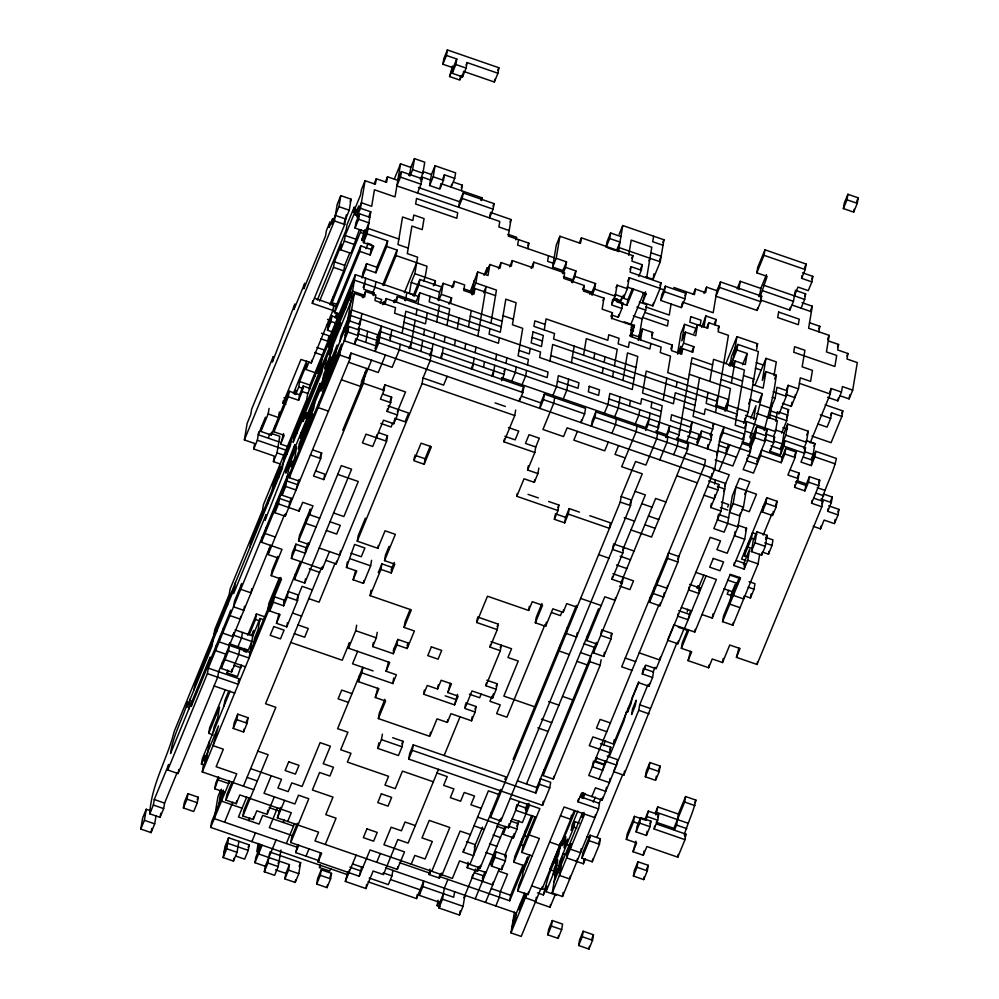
<?xml version="1.0" encoding="UTF-8"?>
<svg xmlns="http://www.w3.org/2000/svg" width="999" height="999" viewBox="0 0 999 999"><rect width="100%" height="100%" fill="white"/><g stroke="black" fill="none" stroke-linecap="round" stroke-linejoin="round"><path stroke-width="1.5" d="M156.081 815.596L154.695 823.863L151.099 832.617L140.797 829.058L142.645 818.044L146.241 809.277L150.662 810.801M140.797 829.058L144.405 820.304L146.241 809.277M176.935 773.051L164.585 803.096L163.661 808.603L160.052 817.357L149.763 813.798C151.311 784.452 167.258 759.228 174.226 731.43L282.292 468.631L284.141 457.604L352.585 291.159L362.874 294.73L362.412 297.477M149.763 813.798L153.359 805.044L154.283 799.537L168.694 764.497L167.77 770.004L178.072 773.563L217.695 677.197L218.619 671.69L270.592 545.292M151.099 832.617L151.786 828.483M160.052 817.357L160.752 813.223M188.549 709.665L190.397 698.651M178.072 773.563L178.759 769.43M192.158 700.911L191.234 706.418L230.856 610.064L229.932 615.571L240.222 619.13L240.684 616.371M193.993 689.884L194.917 684.377L234.54 588.011M280.756 464.16L273.414 461.625L274.325 456.118L253.746 448.988L254.67 443.481L244.368 439.922L247.14 423.389L250.737 414.635L251.661 409.115L273.276 356.556L272.352 362.075L294.892 303.996L293.968 309.515L304.77 283.229L303.858 288.736L325.462 236.176L326.386 230.669L329.995 221.915L329.071 227.422L332.667 218.656L331.743 224.176L338.948 206.656L340.796 195.629L351.086 199.188L349.25 210.215L344.106 222.727M183.404 807.954L184.328 802.434L187.937 793.681L198.227 797.239L197.303 802.746L193.706 811.513L183.404 807.954L187.013 799.188L187.937 793.681M167.77 770.004L207.392 673.638L208.316 668.131L287.575 475.412M209.241 662.624L210.165 657.105L170.542 753.471C172.977 735.339 182.567 719.255 187.712 701.897L186.788 707.404L212.013 646.091L212.937 640.571M213.848 635.064L214.773 629.557L229.183 594.517L230.107 589.01L262.525 510.164L263.449 504.657L306.681 399.538L307.605 394.018L354.433 280.145L416.183 301.498L419.792 292.744L502.135 321.216M216.533 631.818L217.457 626.311M216.446 645.104L215.522 650.611L225.824 654.17L224.9 659.677L245.479 666.795M220.055 636.338L219.131 641.857L250.012 652.534L280.881 577.447M223.651 627.584L222.727 633.091L233.017 636.65L233.716 632.517M227.335 605.531L228.259 600.024M204.358 765.159L201.423 764.148L202.347 758.641L230.132 691.058M253.746 448.988L257.342 440.234L258.729 431.968M253.721 789.722L202.26 771.915L203.184 766.408L206.781 757.654L209.553 741.121M213.124 734.864L208.716 733.341L209.628 727.834L225.075 690.297M235.464 582.504L233.629 593.531L266.046 514.685L265.122 520.204L294.855 444.605L293.943 450.124M239.71 648.975L238.786 654.482L231.593 672.002L221.291 668.443L222.215 662.936M289.248 391.233L288.336 396.74L298.626 400.299L299.55 394.792L289.248 391.233L271.241 435.04L260.951 431.468L261.875 425.961M213.149 732.354L214.073 726.847L217.67 718.081L219.518 707.067L208.716 733.341M221.291 668.443L228.496 650.923L229.882 642.657M260.951 431.468L268.157 413.948L269.081 408.441M241.508 665.034L237.437 676.548L227.148 672.989L227.61 670.229M249.875 547.464L250.799 541.957L290.422 445.591L291.346 440.084M268.556 438.286L269.255 434.153M223.951 706.081L224.875 700.561L228.484 691.808M231.593 672.002L232.043 669.243M271.241 435.04L271.703 432.28M244.518 606.243L243.831 610.377L233.541 606.818L234.453 601.298L241.658 583.778L240.747 589.298L251.036 592.857L251.723 588.723M287.962 446.64L280.619 444.105L284.216 435.339L273.926 431.78L274.85 426.273M225.1 792.344L214.797 788.785L215.722 783.278L218.294 777.022M242.482 632.442L241.558 637.949L237.962 646.703M279.37 412L278.446 417.52L268.157 413.948M347.44 874.674L210.689 827.384L211.613 821.877L223.963 791.845M214.797 788.785L218.868 777.272M285.914 404.258L282.967 403.246L283.429 400.487M202.26 771.915L281.506 579.195L271.216 575.636L282.018 549.363L261.426 542.245L262.35 536.738M267.882 503.671L268.806 498.151M208.316 668.131L239.198 678.808L238.274 684.315L207.392 673.638M243.806 651.261L244.268 648.501M273.414 461.625L277.01 452.859L279.782 436.326L270.954 433.279M218.818 804.357L221.353 789.198M265.959 527.971L265.035 533.478L275.324 537.037M272.415 489.398L273.339 483.891L280.544 466.371L278.696 477.385M280.619 444.105L283.591 433.591M233.242 728.433L234.166 722.926L237.762 714.16L248.052 717.719L247.14 723.226L243.531 731.992L233.242 728.433L236.838 719.667L237.762 714.16M249.363 634.477L255.544 619.467L256.468 613.948L265.284 617.007M287.687 821.478L291.296 812.711L239.822 794.917L236.226 803.683L225.936 800.124L226.848 794.605L232.005 782.092M229.158 780.831L228.696 783.591L218.406 780.032M400.274 344.293L399.35 349.8L392.145 367.32L350.974 353.084L350.05 358.591L285.214 516.271L274.925 512.712L276.76 501.698M278.421 558.116L268.119 554.557L269.043 549.05M253.609 643.768L254.533 638.261L258.129 629.495L259.977 618.481L264.385 620.004M295.342 394.405L296.029 390.272L294.493 394.018M274.925 512.712L278.521 503.958L279.445 498.439L289.735 501.998L288.811 507.517M286.825 454.358L287.737 448.851M282.967 403.246L300.986 359.44L311.276 362.999L332.892 310.439L312.3 303.321L312.762 300.562M295.629 394.53L298.713 387.025L299.638 381.506L306.843 363.986L305.919 369.505L316.208 373.064M292.42 498.751L282.118 495.192L283.042 489.685M243.531 731.992L243.993 729.233M238.886 841.308L237.038 852.334L233.441 861.101L223.152 857.542L224.987 846.515L228.596 837.749L249.176 844.879L248.252 850.386L244.655 859.14L235.826 856.093M282.118 495.192L285.726 486.438L288.486 469.905L292.095 461.138L291.171 466.658L294.78 457.892L296.616 446.865L285.814 473.151L286.738 467.644L337.163 345.005L335.327 356.019L320.916 391.059L321.84 385.552M271.216 575.636L272.14 570.129L277.797 556.368M298.626 400.299L302.222 391.546L303.147 386.039L310.502 388.574M223.152 857.542L226.748 848.775L228.596 837.749M299.625 481.231L289.323 477.672L290.247 472.165M296.703 433.591L297.627 428.072M268.019 608.728L268.943 603.221L279.233 578.196M236.226 803.683L236.688 800.923M244.368 439.922L334.428 220.929L337.2 204.395L340.796 195.629M285.214 516.271L285.677 513.523M283.666 605.794L284.59 600.274L274.3 596.715L273.376 602.235L283.666 605.794L287.275 597.027L288.199 591.52L298.489 595.079L297.565 600.586L286.763 626.873L276.473 623.314L280.07 614.547L269.78 610.988L270.704 605.481M311.276 362.999L311.738 360.252M301.149 432.604L300.224 438.111L350.649 315.472L690.334 432.929L686.725 441.695M303.908 416.071L302.984 421.578L306.593 412.812L305.669 418.331L320.08 383.291L319.156 388.798M309.24 389.198L309.927 385.065L315.072 372.552M301.973 440.372L303.821 429.345M278.821 582.454L279.52 578.321M233.441 861.101L233.903 858.341M304.658 437.125L305.582 431.618M306.506 426.098L307.43 420.591M314.797 376.498L315.721 370.991L355.344 274.638L417.107 295.991M299.001 479.483L296.016 489.997L285.726 486.438M319.593 301.111L333.491 267.32L334.415 261.813L341.621 244.293L340.696 249.8L350.986 253.359L359.116 230.332M274.313 796.84L267.108 814.36L256.805 810.801L253.209 819.555L242.919 815.996L243.843 810.489L248.988 797.976M318.406 367.744L317.482 373.251L321.091 364.498L322.003 358.978M276.473 623.314L278.933 614.048M311.863 419.605L312.787 414.086L298.376 449.138L299.3 443.618L313.711 408.579L314.635 403.072M312.3 303.321L344.717 224.488L346.341 214.835M331.855 331.743L327.447 330.219L328.359 324.712L331.968 315.959L337.849 317.982M336.463 304.195L332.055 302.672L332.979 297.153M323.876 352.784L324.338 350.025L316.983 347.49M322.839 366.758L321.915 372.265L293.107 442.345L294.031 436.838L340.859 322.952L339.935 328.471M278.521 503.958L299.113 511.076L299.563 508.316M340.696 249.8L344.293 241.034L345.217 235.527L356.019 209.253L355.107 214.76L358.042 215.772M329.47 551.585L322.265 569.105L291.383 558.429L292.307 552.922L295.916 544.155L306.206 547.714L305.282 553.234L294.992 549.675L295.916 544.155M327.447 330.219L331.044 321.466L331.968 315.959M332.892 310.439L333.816 304.932L314.697 298.326M319.068 402.085L318.144 407.592L328.434 411.151M322.752 380.045L323.676 374.525L330.881 357.005L329.033 368.032M326.448 357.992L324.6 369.018L331.805 351.498L332.729 345.991M329.208 341.458L328.284 346.978L349.9 294.418M339.061 314.223L334.653 312.699L335.564 307.192L360.789 245.879L371.079 249.438L370.154 254.945L359.865 251.386L360.789 245.879M322.665 393.319L323.589 387.812L341.608 344.006L339.76 355.032L289.323 477.672M324.513 382.305L325.437 376.785M330.045 349.238L329.121 354.745L354.345 293.431L364.635 296.99L365.559 291.471L375.849 295.03L374.925 300.549L395.517 307.667L394.593 313.174L425.474 323.851L427.31 312.837M330.969 343.718L331.893 338.211M308.891 544.467L298.589 540.909L299.513 535.402L310.327 509.115L309.403 514.635L319.692 518.194M329.882 304.67L343.781 270.879L344.705 265.372L349.85 252.859M253.209 819.555L253.671 816.807M327.197 379.046L328.122 373.539M334.578 334.965L335.489 329.458M336.413 323.938L337.337 318.431M294.48 579.507L341.308 465.634L351.598 469.193L304.77 583.066L294.48 579.507L295.404 574M286.763 626.873L287.45 622.739M330.794 370.292L332.642 359.265M338.174 326.198L340.022 315.185M370.154 254.945L373.763 246.179L363.461 242.62L365.309 231.606L355.02 228.047L355.944 222.527L359.54 213.774L369.83 217.332M306.718 517.882L305.794 523.389L316.096 526.948M355.02 228.047L358.616 219.28L359.54 213.774M355.107 214.76L358.703 205.994L356.855 217.02L360.464 208.267L365.072 180.707L375.362 184.266L376.286 178.759L386.588 182.317L387.5 176.798L397.802 180.357L401.398 171.603L421.99 178.721L421.066 184.228L417.457 192.994M339.847 341.745L340.771 336.238L351.573 309.965L547.14 377.585L548.064 372.078L403.958 322.24M345.379 308.679L346.303 303.172M365.284 372.215L363.436 383.229L323.813 479.595L313.511 476.036L320.716 458.516L321.641 452.997L312.824 449.95M280.981 850.037L278.209 866.57L274.613 875.336L264.323 871.777L265.247 866.258L254.945 862.699L255.869 857.192L261.014 844.679M258.179 843.418L256.793 851.685L259.877 844.167M343.444 332.992L344.368 327.485M348.976 299.925L350.824 288.898M332.055 302.672L361.326 229.832M259.478 848.438L258.554 853.945L289.435 864.622L288.511 870.129L284.902 878.895L295.204 882.454L298.801 873.688L300.649 862.674L269.767 851.997M355.344 274.638L344.28 340.759L714.834 468.906L677.784 559.003M364.647 241.383L361.7 240.359L364.685 229.845M304.77 583.066L305.469 578.933M267.332 812.974L267.794 810.226M261.426 542.245L347.889 332.005L348.813 326.486L359.103 330.057L358.179 335.564L354.583 344.318L355.269 340.184M346.129 329.745L349.725 320.979L354.345 293.431M323.813 479.595L324.737 474.075L315.909 471.029M363.461 242.62L367.07 233.866L370.754 211.825L360.464 208.267M362.262 276.598L362.949 272.465L366.558 263.699L376.848 267.257L375.924 272.777L365.634 269.218L366.558 263.699M365.646 278.197L363.798 289.211L374.088 292.769L373.626 295.529M264.323 871.777L267.919 863.011L269.53 853.371M415.322 825.586L405.032 822.027L401.423 830.793L391.133 827.234L383.928 844.754L404.52 851.872L397.315 869.392L314.972 840.908L318.569 832.155L277.397 817.919L280.382 807.404M357.967 329.545L360.027 324.538L361.863 313.524M322.265 569.105L322.727 566.358M365.796 342.37L367.632 331.343M375.936 281.755L375.012 287.262L372.44 293.519M375.924 272.777L386.725 246.491L387.649 240.984L367.07 233.866M409.478 175.662L410.851 167.395L400.562 163.836L395.03 196.89L374.45 189.773L371.678 206.306L361.388 202.747L357.779 211.513M509.178 230.532L498.888 226.973L499.812 221.466L396.878 185.876L400.474 177.11L401.398 171.603M325.874 560.352L336.163 563.911L336.626 561.151M500.237 819.217L480.169 868.019L459.59 860.901L452.385 878.421L370.042 849.949L359.228 876.235L318.057 861.987L321.653 853.233L290.784 842.557L291.696 837.05L297.365 823.276M284.902 878.895L285.826 873.376L289.435 864.622M340.459 551.011L339.772 555.144L319.18 548.026M383.004 304.595L383.466 301.848L382.43 304.345M358.816 328.296L377.934 334.902L375.162 351.436L378.771 342.682L381.531 326.149L376.898 337.412M385.214 304.108L386.138 298.589L478.783 330.632M319.243 860.751L295.716 852.609L297.665 844.605M383.753 285.602L396.103 255.569L397.028 250.05L386.725 246.491M410.04 175.911L412.612 169.655L414.46 158.629L424.75 162.188L422.914 173.214L420.329 179.47M371.566 560.314L370.641 565.834L363.436 583.354L353.147 579.782L356.755 571.028L346.453 567.469L347.377 561.962M295.204 882.454L295.654 879.694M346.453 567.469L354.583 544.443L364.872 548.001L361.276 556.755L350.986 553.196M394.218 302.647L394.68 299.887L393.643 302.397M389.985 340.734L391.82 329.707M396.441 302.148L397.352 296.641L500.287 332.242L505.819 299.176L516.121 302.734L512.425 324.775L522.727 328.334L518.106 355.894L528.409 359.453L527.484 364.96M391.233 572.951L392.157 567.432L381.868 563.873L380.944 569.393L391.233 572.951L394.83 564.185L384.54 560.626L395.354 534.353L385.052 530.794L377.847 548.314L357.267 541.183L358.191 535.676L365.397 518.156M336.163 563.911L386.601 441.271L366.009 434.153L362.412 442.907L372.702 446.466L383.504 420.192L393.806 423.751L397.402 414.985L387.113 411.426L390.709 402.672L380.419 399.113L384.016 390.347L384.94 384.84L405.532 391.958L397.29 411.975M376.298 437.712L376.76 434.952M353.147 579.782L355.619 570.529M497.939 73.252L467.057 62.575L466.133 68.094L462.537 76.848L452.235 73.289L453.159 67.782L442.869 64.223L443.793 58.716L447.39 49.95L498.863 67.745L497.939 73.252L494.33 82.018L463.461 71.341M405.432 300.699L406.818 292.432M442.869 64.223L446.466 55.457L447.39 49.95M387.113 411.426L387.575 408.678M433.341 781.792L402.46 771.116L395.254 788.636L384.965 785.077L388.561 776.31L347.39 762.075L350.986 753.308L340.696 749.75L347.902 732.23L337.612 728.671L362.824 667.357L361.9 672.864L392.782 683.541L396.378 674.787L386.089 671.228L389.697 662.462L348.514 648.226L349.438 642.719L342.232 660.239L290.771 642.444M402.122 333.266L405.806 311.226L498.451 343.256L499.363 337.749M390.709 402.672L391.633 397.165L382.817 394.106M408.241 248.102L397.952 244.543L402.56 216.983L412.849 220.542L413.773 215.035L424.063 218.594L422.227 229.62L411.925 226.061L407.317 253.609L417.607 257.168L414.847 273.701L411.238 282.467L409.403 293.481L413.811 295.017M386.601 441.271L387.512 435.764L378.696 432.704M454.707 178.384L444.418 174.813L443.494 180.332L439.897 189.086L429.595 185.527L431.443 174.513L435.052 165.747L455.631 172.864L454.707 178.384L451.111 187.138L451.573 184.378M363.436 583.354L363.898 580.594M348.514 648.226L355.719 630.706L356.643 625.199M318.057 861.987L320.517 852.734M461.913 75.1L459.852 80.095L449.562 76.536L452.535 66.021M429.595 185.527L433.204 176.773L435.052 165.747M316.708 884.065L317.632 878.546L321.228 869.792L331.531 873.351L330.607 878.858L326.998 887.624L316.708 884.065L320.304 875.299L321.228 869.792M330.794 868.581L329.77 871.091L319.48 867.532L319.93 864.772M393.806 423.751L394.493 419.617M414.323 296.228L418.956 284.965L419.88 279.458L440.459 286.576M452.235 73.289L455.844 64.535L456.768 59.016L446.466 55.457M397.402 414.985L398.326 409.478M410.564 347.852L415.172 320.292M416.096 314.785L417.02 309.278M417.944 303.758L419.792 292.744M377.847 548.314L378.309 545.554M407.192 648.501L408.116 642.994L397.814 639.435L396.903 644.942L407.192 648.501L414.398 630.981L404.096 627.422L411.301 609.902L370.13 595.666L371.054 590.159M440.122 187.712L440.584 184.952M465.759 702.946L476.048 706.505L475.124 712.025L471.528 720.779L450.936 713.661L447.34 722.414L437.038 718.855L429.832 736.375L378.371 718.581L385.577 701.061L375.287 697.502L378.883 688.748L358.304 681.63L359.215 676.111M460.089 78.721L460.539 75.961M326.998 887.624L327.46 884.864M462.537 76.848L463.224 72.715M384.54 560.626L385.464 555.119L389.061 546.353M420.866 351.411L422.702 340.384M423.626 334.877L424.55 329.358M430.082 296.303L429.158 301.81L449.75 308.928L446.978 325.462M396.903 644.942L393.294 653.708L372.714 646.59L373.401 642.457M434.74 284.952L435.427 280.819L414.847 273.701M372.714 646.59L376.311 637.824L377.235 632.317M357.267 541.183L422.102 383.504L423.027 377.997L430.232 360.477L433.004 343.943M438.161 300.349L439.535 292.083L443.144 283.329L453.434 286.888L454.358 281.368L464.647 284.927L463.723 290.447L474.026 294.006L474.95 288.499L495.529 295.617M433.916 338.436L434.84 332.929M436.688 321.903L439.448 305.369M438.723 300.599L441.296 294.343L443.144 283.329M414.098 459.328L414.56 456.58M375.287 697.502L377.747 688.236M438.486 769.28L408.116 843.106L397.827 839.547L383.416 874.587L373.127 871.028L365.921 888.548L345.329 881.43L347.802 872.164M463.161 192.957L459.552 201.723L458.628 207.23L462.237 198.464L463.161 192.957L494.043 203.634L493.119 209.153L489.51 217.907L490.209 213.774M461.401 190.697L462.325 185.19L453.496 182.13M348.938 872.676L349.4 869.917M386.089 671.228L388.561 661.962M378.371 718.581L379.295 713.074L384.952 699.312M441.446 358.529L443.294 347.502M444.218 341.995L445.129 336.488M450.674 303.421L451.585 297.902L441.296 294.343M424.163 464.273L431.368 446.753L421.079 443.181L413.873 460.701L424.163 464.273L425.087 458.753L430.232 446.241M393.294 653.708L394.218 648.189M392.682 737.712L402.972 741.27L402.048 746.777L398.451 755.544L377.859 748.426L378.783 742.906M377.859 748.426L381.456 739.66L382.38 734.153M359.228 876.235L361.7 866.97M392.782 683.541L393.706 678.034M494.33 82.018L494.792 79.258M404.096 627.422L405.02 621.915L410.164 609.402M454.508 345.554L455.432 340.047M457.267 329.021L459.115 317.994M365.921 888.548L366.608 884.415M481.53 200.574L481.993 197.814L440.809 183.579M470.042 292.232L477.709 271.965L487.999 275.524L489.847 264.498L500.137 268.057L501.061 262.55L511.363 266.109L512.275 260.589L532.867 267.72L533.791 262.2L564.672 272.877L563.748 278.396L584.328 285.514L583.404 291.021L603.995 298.139L602.147 309.166L612.449 312.724L611.525 318.231L632.105 325.349L630.269 336.376L661.138 347.053L660.227 352.56L670.516 356.119L667.744 372.652L688.336 379.77M471.803 294.493L474.113 280.719M464.797 349.113L465.721 343.606M468.494 327.073L471.253 310.539M463.436 288.686L472.265 291.745L475.861 282.979L477.709 271.965M472.327 369.205L474.175 358.179M475.087 352.672L476.011 347.165M477.859 336.139L486.163 286.538L483.591 292.794M413.261 744.829L412.337 750.336L535.864 793.056L539.46 784.29L540.384 778.783L550.674 782.342L549.75 787.849L542.544 805.369L408.741 759.103L409.665 753.596L413.261 744.829L505.906 776.86L504.87 779.37M369.23 878.034L388.349 884.652L391.958 875.886L392.882 870.379M450.312 683.316L447.852 692.582L458.141 696.141L454.545 704.894L423.663 694.218L424.35 690.084M397.315 869.392L397.777 866.633M483.541 367.257L484.465 361.738M489.997 328.671L489.073 334.19L540.546 351.985L539.622 357.492L632.255 389.535L637.787 356.468L627.497 352.909L622.889 380.457M490.921 323.164L496.453 290.097L475.861 282.979M490.434 212.4L511.026 219.518L508.254 236.051L528.846 243.169L527.922 248.676M423.663 694.218L427.26 685.464L437.562 689.023L438.249 684.889M430.07 735.002L430.532 732.242M492.907 376.323L494.755 365.297M495.679 359.79L496.603 354.283M518.543 239.61L517.632 245.117L554.383 257.829M501.56 380.631L504.133 374.375L505.044 368.856L504.02 371.366M505.969 363.349L506.893 357.842M368.032 881.792L416.546 898.576L417.245 894.442M447.34 722.414L447.802 719.667M464.922 895.291L463.086 906.318L459.478 915.072L438.898 907.954L439.822 902.447L419.23 895.329L420.154 889.809L390.746 879.644M419.23 895.329L422.839 886.563L423.751 881.056L416.546 898.576M454.545 704.894L457.517 694.38M441.471 873.114L439.41 878.121L429.12 874.562L430.032 869.043M516.271 366.908L515.347 372.415L511.738 381.181M579.482 512.15L569.193 508.591L568.269 514.098L564.672 522.864L554.37 519.305L557.979 510.539L516.808 496.303L524.013 478.783L534.303 482.342L537.899 473.576L527.609 470.017L534.815 452.497L503.933 441.82L504.395 439.073M475.124 712.025L464.835 708.466L472.04 690.946L492.619 698.064L496.228 689.298L485.939 685.739L500.337 650.699L490.047 647.14L497.252 629.62L476.673 622.502L477.36 618.369M465.059 707.08L465.522 704.332M503.933 441.82L514.747 415.547L515.671 410.027M439.41 878.121L439.872 875.361M519.73 398.514L519.268 401.273L522.864 392.507L523.788 387L379.682 337.175L375.062 348.439M526.56 370.467L525.636 375.974L522.04 384.74M530.244 348.426L529.32 353.933L519.03 350.374M440.084 906.705L437.137 905.693L438.062 900.186M548.501 255.794L547.589 261.313L553.471 263.336M471.528 720.779L472.215 716.645M438.898 907.954L442.495 899.2L444.343 888.173L447.939 879.407M562.449 273.376L562.912 270.617L552.622 267.058L556.306 245.017L559.902 236.251L580.494 243.369L581.418 237.862L632.879 255.657L631.955 261.176L642.257 264.735L641.333 270.242L638.761 276.498M490.047 647.14L490.509 644.38M544.23 329.945L546.078 318.918L607.829 340.272L608.753 334.765L619.043 338.324L618.131 343.831L628.421 347.39L629.345 341.883L649.924 349.001L650.849 343.494M552.622 267.058L556.218 258.304L559.902 236.251M516.808 496.303L517.27 493.543M485.939 685.739L486.401 682.979M497.252 629.62L498.176 624.113L477.584 616.995M454.632 891.732L453.708 897.239L422.839 886.563M466.508 841.633L475.324 844.679L473.476 855.706L463.186 852.147L463.648 849.387M527.609 470.017L528.309 465.884M544.38 394.118L540.771 402.884L539.86 408.391L543.456 399.637L544.38 394.118L585.551 408.354L584.627 413.873L581.031 422.627L581.493 419.867M500.337 650.699L501.261 645.192L500.237 647.689M492.619 698.064L493.319 693.93M549.912 361.051L552.684 344.518L717.369 401.473L715.821 405.232M563.011 273.626L565.584 267.37L566.508 261.863L556.218 258.304M534.815 452.497L535.739 446.99L539.335 438.236L529.045 434.677L525.449 443.431L535.739 446.99M496.228 689.298L497.152 683.791L486.85 680.232M479.545 866.27L477.497 871.278L467.195 867.719L468.119 862.199M459.478 915.072L460.177 910.938M534.303 482.342L534.765 479.582M537.899 473.576L538.823 468.069M472.589 875.012L472.127 877.771L492.719 884.889L493.181 882.129M571.815 282.442L575.886 270.929L565.584 267.37M554.67 397.677L553.746 403.196L542.944 429.47L563.523 436.588L567.132 427.834L711.238 477.659L711.925 473.526M572.39 282.692L574.962 276.436L575.886 270.929M477.497 871.278L478.184 867.144M480.169 868.019L480.631 865.271M657.604 433.279L656.68 438.786L645.878 465.059L635.576 461.501L621.178 496.54L631.468 500.099L630.544 505.619L500.861 820.978L490.571 817.419L491.496 811.9M482.43 881.33L483.354 875.823L474.525 872.764M476.673 622.502L487.475 596.216L528.646 610.464L529.333 606.331M568.656 379.195L566.808 390.222L563.211 398.976M571.416 362.662L574.188 346.129M491.383 866.071L492.307 860.564L495.916 851.797L506.206 855.356L505.282 860.876L501.685 869.63L491.383 866.071L494.992 857.317L495.916 851.797M500.861 820.978L501.323 818.218M577.022 607.18L566.733 603.621L563.124 612.375L552.834 608.816L545.629 626.336L535.339 622.777L536.263 617.27L541.92 603.496M554.37 519.305L555.069 515.172M510.576 821.028L517.932 823.576L517.007 829.083L513.411 837.836L503.121 834.277L504.045 828.77L496.69 826.223M583.553 355.194L586.326 338.673L617.207 349.35L614.435 365.884M592.057 295.329L594.63 289.073L595.541 283.554L574.962 276.436M557.979 510.539L558.903 505.032L548.613 501.473M477.597 817.107L508.479 827.784L509.165 823.651M501.685 869.63L502.372 865.496M610.626 232.992L607.017 241.758L606.106 247.265L609.702 238.511L610.626 232.992L620.916 236.551M545.629 626.336L546.328 622.202M516.371 806.131L515.684 810.264L536.263 817.382M564.672 522.864L565.596 517.345L569.193 508.591M513.411 837.836L514.098 833.703M593.856 358.766L594.78 353.246M595.404 814.909L594.942 817.657L564.06 806.98L528.034 894.58L517.744 891.021L518.668 885.514L522.265 876.747L524.113 865.733L513.823 862.174L514.747 856.655L531.718 815.359M439.123 876.36L509.702 900.773L510.626 895.254L522.976 865.221M618.381 251.711L622.764 225.537L663.935 239.772L660.252 261.813L653.046 279.333L645.691 276.798M525.973 813.823L526.898 808.316L516.608 804.757M521.94 839.135L521.028 844.654L523.963 845.666M611.838 303.571L612.3 300.811M532.155 855.981L521.865 852.422L522.777 846.915L535.127 816.882M525.549 830.381L524.625 835.888L527.572 836.912M595.841 411.913L592.245 420.679L591.321 426.186L594.917 417.432L595.841 411.913L688.486 443.956L687.562 449.463L651.535 537.062L630.956 529.945M602.297 373.339L603.221 367.832M604.145 362.325L605.069 356.805M612.412 315.234L618.306 317.27L621.902 308.504L611.613 304.945L615.209 296.191L617.057 285.165L627.347 288.723L623.751 297.49L614.922 294.43M611.638 318.743L612.1 315.996M563.124 612.375L563.586 609.627M540.796 888.873L521.241 936.425L510.951 932.866L514.41 912.199M617.095 298.963L616.633 301.723L626.922 305.282L633.616 289.011M559.939 645.466L559.015 650.973L569.305 654.532M535.864 793.056L536.788 787.549L596.478 642.382M529.982 829.395L529.058 834.902L539.36 838.461L517.744 891.021M526.798 862.487L527.709 856.967L509.702 900.773M519.992 904.332L519.08 909.839L525.761 893.568M618.306 317.27L618.756 314.51M613.711 298.189L621.066 300.736L621.528 297.977M628.671 255.269L631.206 240.11L651.798 247.24L646.728 277.547M567.145 627.946L566.221 633.453L576.51 637.012L577.197 632.879M601.111 659.702L600.187 665.209L553.359 779.095L543.069 775.536L543.98 770.029M621.902 308.504L622.827 302.997L612.537 299.438M623.751 297.49L624.213 294.73M526.048 893.693L525.362 897.826L535.651 901.385L536.338 897.252M612.599 376.898L613.511 371.391M627.347 288.723L629.195 277.71L660.077 288.386L652.871 305.906L642.569 302.347L645.554 291.833M641.333 270.242L631.043 266.683L630.119 272.19L661.001 282.867L660.077 288.386M542.544 805.369L543.244 801.235M528.034 894.58L528.496 891.832M626.922 305.282L627.847 299.775L632.479 288.511M553.359 779.095L553.821 776.335M616.433 419.031L615.509 424.55L611.912 433.304M620.117 396.99L618.281 408.017L614.672 416.77M631.468 335.889L634.452 325.374L624.15 321.815M531.643 885.826L541.933 889.385L542.395 886.625M537.462 892.881L543.344 894.917L548.801 875.136L575.037 811.313M653.646 236.214L652.722 241.721L663.011 245.279M597.102 644.13L586.8 640.571L587.724 635.064M556.318 895.229L546.028 891.67L546.952 886.15L543.344 894.917M638.336 340.422L642.407 328.908L652.697 332.467L651.773 337.987L672.364 345.105L671.44 350.612L681.73 354.17L682.654 348.663L692.944 352.222L693.868 346.703L683.578 343.144L685.414 332.13L695.716 335.689L697.552 324.663L707.854 328.221L708.778 322.714L719.068 326.273L718.144 331.78L728.433 335.339L715.521 412.5M639.385 335.427L642.145 318.893L645.754 310.14L646.678 304.633L639.323 302.085M629.495 406.069L630.419 400.549M640.559 339.935L642.407 328.908M556.006 857.617L555.082 863.124L558.678 854.37L560.526 843.343M653.046 279.333L653.958 273.826M543.069 775.536L589.897 661.65L590.821 656.143L580.519 652.584M560.402 842.831L559.939 845.579L549.65 842.02M580.344 796.777L599.462 803.383L598.538 808.903L562.524 896.503L552.222 892.944L557.754 859.877L554.158 868.631L553.234 874.15L556.181 875.161M535.339 902.147L550.037 907.229L550.499 904.482M601.623 629.87L611.912 633.428L610.988 638.935L603.783 656.455L593.493 652.896L594.417 647.389L584.128 643.818M557.667 873.163L559.515 862.137L573.926 827.097L574.85 821.59L579.258 823.114M563.211 840.097L562.287 845.604L565.884 836.85L564.035 847.864L567.644 839.11L566.72 844.617L569.667 845.629M652.871 305.906L653.334 303.147M547.764 934.814L548.688 929.307L552.297 920.541L562.587 924.1L561.663 929.607L558.066 938.373L547.764 934.814L551.373 926.048L552.297 920.541M490.571 817.419L620.254 502.06L621.178 496.54M613.224 545.279L612.537 549.413L622.827 552.971L612.025 579.258L622.315 582.817L593.493 652.896M561.276 864.397L559.428 875.424L569.717 878.983L570.179 876.223M600.936 634.003L601.386 631.243M570.978 817.919L571.44 815.172M637.012 426.161L636.101 431.668L621.69 466.708L642.27 473.826L629.919 503.858M639.785 409.627L638.861 415.134L635.264 423.888M612.025 579.258L612.487 576.498M660.814 300.462L661.738 294.955L665.334 286.189L685.926 293.306L685.002 298.826L681.393 307.58L660.814 300.462L664.41 291.696L665.334 286.189M598.538 808.903L577.959 801.785L578.421 799.025M562.524 896.503L563.211 892.369M603.783 656.455L604.482 652.322M558.066 938.373L558.528 935.613M622.827 552.971L623.751 547.464M615.571 597.577L615.109 600.337L604.82 596.778L586.8 640.571M582.654 813.211L581.967 817.344L584.028 812.349M645.666 430.457L648.239 424.2L650.074 413.186M651.922 402.16L650.998 407.667L661.288 411.226M622.315 582.817L623.239 577.31M593.056 762.612L592.37 766.745L602.659 770.304L605.119 761.038M577.385 858.703L576.923 861.463L566.633 857.904L567.557 852.384L571.153 843.631L570.242 849.138L580.531 852.696L581.218 848.563M671.103 304.021L669.255 315.047L645.729 306.905M581.942 858.228L582.867 852.721L590.072 835.201L600.362 838.76L599.45 844.267L592.245 861.787L581.942 858.228L589.148 840.708L590.072 835.201M576.011 861.225L583.366 863.773L584.053 859.639M656.468 432.767L658.528 427.759L662.212 405.719L641.633 398.601L640.709 404.108L609.827 393.431L607.979 404.458L604.383 413.211M663.136 400.212L666.832 378.159M681.393 307.58L682.092 303.446M599.05 779.058L609.865 752.784L610.789 747.264L600.486 743.706M577.959 801.785L581.555 793.019L602.147 800.137L602.609 797.389M592.245 861.787L592.707 859.04M677.522 353.783L680.981 333.117L684.59 324.35L694.879 327.909M578.646 945.491L579.57 939.984L583.179 931.218L593.468 934.777L592.544 940.284L588.948 949.05L578.646 945.491L582.255 936.725L583.179 931.218M609.865 752.784L589.273 745.666L592.882 736.9L613.461 744.018L614.16 739.884M605.981 789.997L606.443 787.249M665.684 437.325L669.742 425.811L668.818 431.318L666.246 437.574M684.59 324.35L681.817 340.884L685.414 332.13M610.039 778.483L609.353 782.617L588.761 775.499L658.753 605.307M667.894 436.838L666.97 442.345L659.777 459.865M676.198 387.237L677.122 381.73M682.317 302.073L713.199 312.749L716.882 290.709L706.593 287.15L705.669 292.657L695.379 289.098L694.455 294.605L673.875 287.487M602.147 800.137L616.558 765.097L617.469 759.59L607.18 756.031M628.221 708.116L627.534 712.25L631.131 703.496L632.055 697.976L638.748 681.718M588.948 949.05L589.398 946.29M649.587 602.247L667.607 558.453L668.518 552.947L678.821 556.505L677.896 562.012L659.889 605.806L649.587 602.247L650.511 596.74M678.196 440.397L677.272 445.904L673.663 454.657M677.06 439.885L679.108 434.877L692.02 357.729L712.612 364.847M654.12 587.986L653.196 593.493L663.486 597.052L664.173 592.919M647.901 684.765L639.672 704.794L638.748 710.301L613.536 771.628L623.826 775.187L624.512 771.053M657.717 579.22L656.793 584.727L667.082 588.286L667.544 585.539M613.461 744.018L638.673 682.704L648.975 686.263L652.572 677.497L642.282 673.938L642.969 669.805M701.773 327.46L705.843 315.946L716.133 319.505L715.209 325.025M703.995 326.973L705.843 315.946M683.965 458.229L684.415 455.469M659.889 605.806L660.339 603.059M690.334 432.929L692.17 421.903L690.634 425.661M699.55 377.822L693.094 416.396L744.567 434.19L742.507 439.198M648.975 686.263L649.437 683.503M652.572 677.497L653.496 671.99L643.206 668.431M633.004 851.697L636.613 842.944L626.311 839.385L627.235 833.878L634.44 816.358L644.73 819.917L648.339 811.151L658.628 814.709L657.704 820.216L654.108 828.983L684.989 839.659L677.784 857.179L646.902 846.503L643.294 855.256L633.004 851.697L635.988 841.183M719.567 287.45L720.491 281.943L761.663 296.179L760.739 301.698L757.142 310.452L715.971 296.216L719.567 287.45L760.739 301.698M623.826 775.187L676.723 643.281M660.239 657.23L659.777 659.977L639.198 652.859M626.311 839.385L633.516 821.865L634.44 816.358M690.047 431.181L698.863 434.228L697.015 445.254L700.624 436.488L701.548 430.981L711.837 434.54L710.913 440.047L707.317 448.813L708.004 444.68M708.004 392.407L706.156 403.421L737.037 414.098L736.001 416.608M709.839 381.381L713.536 359.34L744.417 370.017L735.189 425.124L745.479 428.683M636.113 831.892L637.037 826.385L640.634 817.632L650.923 821.19L650.012 826.697L646.403 835.451L636.113 831.892L639.71 823.139L640.634 817.632M645.329 776.785L646.253 771.278L649.862 762.512L660.152 766.083L659.228 771.59L655.631 780.344L645.329 776.785L648.938 768.031L649.862 762.512M633.416 876.036L634.34 870.516L637.936 861.762L648.226 865.321L647.315 870.828L643.706 879.595L633.416 876.036L637.012 867.269L637.936 861.762M678.246 613.423L677.784 616.183L688.086 619.742L690.546 610.476M645.866 820.416L648.339 811.151M710.189 435.289L712.762 429.033L713.686 423.514L712.649 426.024M667.569 640.222L677.859 643.781L678.321 641.021M646.403 835.451L647.102 831.318M655.856 778.97L656.318 776.211M643.294 855.256L643.993 851.123M689.06 587.15L688.598 589.897L698.888 593.456L699.812 587.949L689.522 584.39M738.86 289.56L740.234 281.293L760.826 288.411L759.44 296.678M687.25 611.962L687.712 609.215M813.973 498.214L822.789 501.273L821.865 506.78L757.03 664.46L736.438 657.342L740.047 648.576L729.757 645.017L722.552 662.537L712.25 658.978L708.653 667.744L688.061 660.626L691.67 651.86L681.368 648.301L682.292 642.794L687.437 630.282M643.706 879.595L644.168 876.835M730.144 364.685L731.53 356.418L735.127 347.664M654.108 828.983L654.57 826.223M655.844 814.947L657.792 806.942L678.383 814.06L676.535 825.074L674.475 830.082M714.834 468.906L720.366 435.839L723.975 427.072L723.051 432.592L719.455 441.346L750.324 452.023L743.131 469.542L753.421 473.101L760.626 455.581L761.55 450.074L782.13 457.192L781.206 462.699L760.626 455.581M732.367 364.198L736.975 336.638L757.554 343.756L756.63 349.275M726.735 410.539L730.431 388.499L689.26 374.263M731.355 382.992L735.039 360.951L745.329 364.51L747.177 353.484L736.887 349.925L737.811 344.418L758.391 351.536L748.251 412.15L743.618 423.414M744.667 494.38L749.812 481.868L739.522 478.309L732.317 495.829L727.709 523.376L724.1 532.142L713.81 528.583L721.016 511.063L710.726 507.504L711.413 503.371M714.647 484.078L715.334 479.945M697.589 588.436L698.051 585.689L697.027 588.186M715.022 494.605L714.322 498.738L704.033 495.179M688.061 660.626L690.534 651.36M710.726 507.504L717.931 489.985L718.855 484.465L708.553 480.906M674.188 624.937L694.78 632.055L695.229 629.308M726.136 453.671L727.06 448.151L718.244 445.104M760.526 295.679L767.107 276.398L756.817 272.839L757.741 267.332L764.947 249.812L806.118 264.048L805.194 269.555L801.585 278.321L811.887 281.88L808.278 290.634L797.989 287.075L794.392 295.841M718.106 515.684L717.419 519.817L737.999 526.935L727.197 553.221L716.895 549.662L720.504 540.896L710.214 537.337L656.181 668.743L645.878 665.184L642.282 673.938M721.016 511.063L725.624 483.504L709.452 477.909M756.817 272.839L764.023 255.319L764.947 249.812M757.142 310.452L757.604 307.692M745.104 418.156L744.642 420.916L775.524 431.593L773.463 436.6M701.972 614.535L712.275 618.094L712.961 613.96M715.184 459.89L732.829 465.984L743.643 439.71L746.403 423.176L705.232 408.941L704.307 414.448L683.728 407.33M746.216 490.621L743.443 507.155L739.847 515.921L729.557 512.362L733.154 503.596L735.926 487.062L756.505 494.18L749.3 511.7L741.945 509.165M656.206 822.227L673.85 828.333L684.665 802.047L685.589 796.54L695.878 800.099C693.418 812.1 687.637 823.151 684.253 834.902M708.653 667.744L709.115 664.984M677.784 857.179L678.246 854.42M747.19 458.029L746.728 460.789L757.017 464.348L757.941 458.828L747.652 455.269M750.411 438.736L751.335 433.229M753.646 419.455L755.956 405.681L750.798 418.194M735.089 531.568L734.402 535.701L744.692 539.26L733.89 565.534L744.18 569.093L747.776 560.339L749.625 549.313L743.456 564.335M684.989 839.659L685.901 834.153L656.493 823.975M750.324 452.023L751.248 446.516L742.432 443.469M721.053 379.433L762.237 393.668C759.103 408.391 755.569 423.014 749.799 436.988M774 375.674L776.298 361.9L766.008 358.341L762.324 380.382L765.921 371.628L776.211 375.187C774.25 394.218 768.868 412.275 764.21 430.532M737.999 526.935L740.309 513.161M759.69 554.258L758.079 563.898L732.854 625.212L722.564 621.653L723.488 616.146L739.435 577.347M749.712 450.274L754.857 437.749L756.693 426.735L766.995 430.294L765.147 441.308L756.917 461.338M765.921 371.628L763.149 388.161L752.859 384.603M733.89 565.534L734.352 562.787M722.552 662.537L723.239 658.403M744.692 539.26L746.54 528.234L737.712 525.187M747.202 556.83L744.267 555.819L745.192 550.299M732.854 625.212L733.316 622.464M744.18 569.093L745.104 563.586L736.275 560.539M748.788 541.545L747.864 547.052L752.284 548.576M772.202 402.909L769.655 418.069L766.72 417.045M744.267 555.819L751.473 538.299L752.397 532.779L756.805 534.303M771.503 407.043L775.112 398.289L776.947 387.262L787.249 390.821L785.701 394.58M760.451 299.937L789.859 310.115L790.321 307.355M751.385 551.573L753.221 540.559L756.83 531.793L767.12 535.352L765.284 546.378L761.675 555.132L751.385 551.573L754.982 542.819L756.83 531.793M744.13 596.178L743.668 598.938L733.366 595.379L735.214 584.353L731.618 593.119L729.769 604.133L740.059 607.692M789.859 310.115L793.468 301.348L795.079 291.708M821.653 500.761C825.399 486.326 833.403 473.114 836.363 458.454L815.783 451.336L814.859 456.843L811.25 465.609L800.961 462.05L804.557 453.284L805.481 447.777L784.902 440.659L783.978 446.166L780.369 454.932L770.079 451.373L770.541 448.613M775.748 421.228L777.359 411.588M736.438 657.342L738.91 648.076M770.079 451.373L773.688 442.607L774.6 437.1L765.783 434.053M775.524 431.593L777.372 420.567L756.78 413.449M745.991 560.589L741.583 559.065L766.795 497.739L777.097 501.298L776.173 506.818L772.564 515.571L762.274 512.012L763.199 506.505M801.585 278.321L802.047 275.562M762.274 512.012L765.883 503.259L766.795 497.739M744.555 595.941L750.436 597.976L751.136 593.843M750.436 597.976L754.045 589.21L754.969 583.703L749.088 581.668M770.291 410.801L779.12 413.848L786.325 396.328L788.161 385.314L798.463 388.873L791.258 406.393L782.429 403.334M761.675 555.132L762.137 552.385M801.073 308.154L804.682 299.4L805.606 293.881L795.304 290.322M780.369 454.932L784.065 432.892L787.662 424.125L808.253 431.243L806.405 442.27L803.833 448.526M781.58 433.179L786.725 420.666L788.573 409.64L781.218 407.093M780.157 448.913L785.826 435.152L787.662 424.125M772.801 514.198L773.263 511.438M811.887 281.88L812.811 276.361L802.509 272.802M791.258 406.393L791.945 402.26M781.206 462.699L784.814 453.946L785.738 448.426L796.028 451.998L795.104 457.505L787.899 475.024L798.189 478.583L794.592 487.337L804.882 490.896L808.491 482.142L809.415 476.635L819.704 480.194L818.78 485.701L811.575 503.221L821.865 506.78M762.574 552.135L768.456 554.17L768.918 551.423M795.316 394.88L794.854 397.627L786.038 394.58M768.456 554.17L772.052 545.417L772.976 539.897L765.621 537.362M798.463 388.873L800.299 377.847L810.601 381.406L812.437 370.379L802.147 366.82L804.919 350.299L794.617 346.728L793.706 352.247L834.877 366.483L836.712 355.457L826.423 351.898L829.195 335.364L808.603 328.246L812.287 306.206L801.997 302.647M757.03 664.46L757.492 661.7M818.893 331.805L819.817 326.298L809.527 322.739M794.592 487.337L795.054 484.59M798.189 478.583L799.113 473.076L790.296 470.017M843.381 208.554L844.305 203.034L847.901 194.281L858.203 197.839L857.279 203.346L853.67 212.113L843.381 208.554L846.99 199.788L847.901 194.281M804.882 490.896L805.806 485.389L809.415 476.635M811.25 465.609L812.175 460.102L815.783 451.336M811.038 459.59L813.099 454.582L814.947 443.568L806.118 440.509M853.67 212.113L854.133 209.353M811.575 503.221L812.037 500.462M810.189 442.844L830.256 394.031L831.18 388.524L841.483 392.083L837.874 400.849L827.584 397.29M828.271 340.884L838.561 344.443L837.637 349.95L847.926 353.509L847.015 359.016L857.304 362.575L852.696 390.134L849.088 398.888L840.271 395.841M818.243 424.076L827.072 427.122L830.669 418.369L831.593 412.849L841.882 416.408L831.081 442.694L811.962 436.088M837.874 400.849L838.336 398.089M841.483 392.083L842.394 386.576L852.696 390.134M813.174 526.311L820.516 528.846L820.978 526.086M841.882 416.408L842.806 410.901L825.162 404.807M820.516 528.846L824.125 520.092L834.415 523.651L838.024 514.885L827.721 511.326L828.183 508.566M827.721 511.326L831.33 502.572L832.254 497.052L823.426 494.006M849.088 398.888L849.787 394.755M834.652 522.265L835.102 519.517M838.024 514.885L838.935 509.378L828.646 505.819M350.062 201.698L351.086 199.188M265.472 417.207L258.266 434.727L278.858 441.845M365.072 180.707L361.476 189.46L360.552 194.98L353.346 212.5L354.27 206.98L347.065 224.5L346.141 230.02L317.32 300.1M374.225 183.766L376.286 178.759M273.926 431.78L288.336 396.74M293.356 393.519L306.73 360.976M305.919 369.505L309.003 361.988M368.693 216.82L370.754 211.825M385.452 181.806L387.5 176.798M361.7 240.359L368.906 222.839L358.616 219.28M299.55 394.792L303.147 386.039M364.385 237.113L367.994 228.359L398.863 239.036M334.653 312.699L359.865 251.386M334.927 317.732L336.988 312.724M336.064 318.244L338.124 313.236M394.393 178.846L400.562 163.836M366.021 248.664L367.557 244.905M371.079 249.438L372.627 245.679M362.025 277.972L365.634 269.218M410.851 167.395L414.46 158.629M408.903 175.399L409.94 172.902M449.562 76.536L456.768 59.016M363.174 287.462L364.722 283.704M345.204 335.252L348.813 326.486M362.987 297.727L365.559 291.471M376.848 267.257L387.649 240.984M358.891 324.038L360.951 319.031M466.034 65.085L467.057 62.575M373.064 295.279L374.088 292.769M358.067 332.555L359.103 330.057M420.954 181.219L421.99 178.721M268.119 554.557L284.59 514.522M289.735 501.998L291.283 498.251M348.913 358.092L350.974 353.084M382.617 285.09L397.028 250.05M227.148 672.989L228.184 670.491M380.157 303.334L381.705 299.575L375.824 297.552M320.105 456.755L321.641 452.997M247.715 635.227L256.468 613.948M384.091 303.596L386.138 298.589M299.113 511.076L302.709 502.31L312.999 505.869L298.589 540.909M244.942 651.76L245.979 649.263M251.636 635.489L253.696 630.481L249.088 658.041L228.496 650.923M246.079 652.272L247.115 649.762M259.977 618.481L252.772 636.001L235.127 629.894M201.423 764.148L205.02 755.394L204.096 760.901L218.506 725.861L213.062 745.641L223.351 749.2L216.146 766.72L236.738 773.838L225.936 800.124M442.869 178.571L444.418 174.813M375.974 342.919L380.607 331.656L432.08 349.45L429.508 355.719M238.174 681.318L239.198 678.808M366.82 368.456L361.675 380.969L360.751 386.476L341.633 379.87M395.304 301.648L397.352 296.641M342.744 430.282L371.566 360.202M269.78 610.988L273.376 602.235M291.383 558.429L294.992 549.675M404.333 292.719L416.683 262.687M197.203 799.737L198.227 797.239M497.827 70.255L498.863 67.745M404.87 300.437L405.894 297.939M389.872 337.724L390.909 335.214M283.566 602.784L300.549 561.488M305.182 550.224L308.266 542.719M385.452 354.995L378.246 372.515L348.838 362.35M413.186 295.729L419.88 279.458M461.288 187.687L462.325 185.19M423.588 281.019L425.137 277.26L426.985 266.246L396.103 255.569M246.004 722.727L248.052 717.719M296.94 598.838L302.098 586.326L312.387 589.885M382.879 389.847L384.94 384.84M220.554 790.321L217.982 796.578L214.285 818.631L296.641 847.102M220.654 793.331L221.691 790.833M219.73 798.85L223.339 790.084L221.491 801.111L242.083 808.228M210.689 827.384L229.733 781.081M433.366 285.826L435.427 280.819M408.916 348.589L411.488 342.332M321.653 567.357L265.559 703.758L275.849 707.317L243.431 786.163M390.085 400.911L391.633 397.165M224.588 822.189L232.817 802.16M480.956 200.324L481.993 197.814M335.027 563.399L319.081 602.197L308.778 598.638M385.976 439.51L387.512 435.764M392.669 423.239L391.121 426.998L380.831 423.439M451.785 287.637L454.358 281.368M449.013 304.158L451.585 297.902M224.063 852.022L227.672 843.268L248.252 850.386M246.716 796.965L238.474 816.982L259.066 824.1L262.662 815.346L293.544 826.023M493.007 206.144L494.043 203.634M242.919 815.996L268.132 754.682L257.842 751.123M248.776 820.541L249.8 818.044M440.821 356.768L442.37 353.022L504.133 374.375M271.216 775.761L264.011 793.281L294.892 803.958L298.501 795.192L308.791 798.75L290.784 842.557M470.616 292.482L473.189 286.226M472.377 294.755L474.95 288.499M248.152 847.377L249.176 844.879M484.078 275.249L487.162 267.744L486.251 273.251L489.847 264.498M251.86 841.62L255.457 832.866M509.989 222.015L511.026 219.518M447.215 376.361L443.618 385.114L423.027 377.997M498.489 268.806L501.061 262.55M254.945 862.699L262.15 845.179M277.585 807.642L269.355 827.659L292.882 835.801M277.397 817.919L284.603 800.399M378.259 572.639L381.868 563.873M515.759 239.847L516.795 237.35L507.967 234.29M370.13 595.666L380.944 569.393M509.702 266.858L512.275 260.589M265.247 866.258L276.049 839.984M283.254 822.464L284.278 819.954M471.191 368.693L473.251 363.698M357.679 651.286L352.535 663.798L373.114 670.916M391.121 569.942L394.218 562.425M527.809 245.667L528.846 243.169M278.109 863.561L279.133 861.063M286.338 843.543L294.58 823.526M358.304 681.63L361.9 672.864M531.218 268.456L533.791 262.2M295.716 852.609L298.801 845.104M491.783 375.824L493.831 370.816M299.101 866.42L300.649 862.674M306.006 856.168L309.091 848.663M393.194 650.699L397.814 639.435M325.262 844.467L336.064 818.193L325.774 814.635L332.979 797.115L312.387 789.997L319.593 772.477L329.895 776.036L333.491 767.269L323.201 763.711L330.407 746.191L320.105 742.632L302.098 786.438L291.808 782.879L288.199 791.633L277.909 788.074L281.518 779.32L250.637 768.643M407.08 645.491L408.116 642.994M562.912 270.617L566.508 261.863M319.48 867.532L320.504 865.022M579.358 242.869L581.418 237.862M521.74 392.008L523.788 387M329.982 877.097L331.531 873.351M582.792 289.26L584.328 285.514M345.329 881.43L356.144 855.156M401.935 743.768L402.972 741.27M589.785 294.318L590.809 291.808M595.541 283.554L591.945 292.32L583.116 289.273M552.909 395.417L556.518 386.663L558.366 375.636L578.945 382.754L578.021 388.261L557.442 381.143M619.155 234.29L622.764 225.537M616.395 250.824L619.992 242.07L609.702 238.511M408.741 759.103L412.337 750.336M437.562 689.023L441.158 680.257L451.448 683.816L447.852 692.582M617.532 251.336L619.068 247.577L660.252 261.813M602.971 300.649L603.995 298.139M376.723 862.274L380.332 853.508M616.021 287.675L617.057 285.165M631.855 258.167L632.879 255.657M630.007 269.181L631.043 266.683M610.901 316.471L612.449 312.724M627.647 281.456L629.195 277.71M621.066 300.736L623.126 295.729M621.79 305.494L622.827 302.997M640.709 268.481L642.257 264.735M444.143 755.506L460.089 716.72M497.152 626.61L498.176 624.113M577.422 431.393L573.826 440.147L604.707 450.824L608.304 442.07M648.925 260.764L649.949 258.254M662.911 242.27L663.935 239.772M631.043 323.863L643.905 292.57M631.081 327.859L632.105 325.349M411.213 864.185L414.81 855.431L425.099 858.99L432.305 841.47L422.015 837.911L429.22 820.391L449.812 827.509L431.793 871.303M475.024 709.015L476.048 706.505M481.193 693.993L479.657 697.752L469.355 694.193M557.867 507.529L558.903 505.032M659.627 260.065L661.163 256.306L650.873 252.747M642.569 302.347L646.178 293.581L627.06 286.975M632.904 329.133L634.452 325.374M638.935 335.701L639.959 333.191M659.964 285.377L661.001 282.867M492.007 696.303L489.947 701.31L500.237 704.869L496.64 713.623L506.93 717.182L545.004 624.575M496.116 686.288L497.152 683.791M528.646 610.464L532.255 601.698L542.544 605.257L535.339 622.777M429.12 874.562L430.656 870.803M651.66 334.977L652.697 332.467M442.082 874.862L460.102 831.068L470.392 834.627M618.593 445.629L614.997 454.383L625.287 457.942M684.889 295.816L685.926 293.306M437.137 905.693L438.686 901.935M439.822 902.447L443.419 893.68M463.186 852.147L488.399 790.821L498.701 794.38M561.987 611.875L560.451 615.621L551.623 612.574M670.816 348.851L672.364 345.105M693.318 294.106L695.379 289.098M649.15 418.693L645.554 427.447L501.448 377.622M474.3 847.189L482.529 827.16M677.809 353.908L680.893 346.403L679.969 351.91L683.578 343.144M467.195 867.719L468.743 863.96M704.02 293.406L706.593 287.15M469.88 864.46L500.761 789.385M513.111 759.34L576.398 605.419M680.594 353.671L682.654 348.663M693.955 333.429L697.552 324.663M463.898 897.789L475.736 869.018M657.904 426.011L659.452 422.252M691.808 351.71L693.868 346.703M716.882 290.709L720.491 281.943M706.718 327.722L708.778 322.714M482.317 878.321L484.89 872.065M475.224 898.85L505.069 826.273M503.121 834.277L506.206 826.772M714.585 323.264L716.133 319.505M508.479 827.784L519.28 801.51M526.485 783.99L598.538 608.778M622.714 549.962L645.366 494.905L635.064 491.346M718.031 328.771L719.068 326.273M737.15 288.798L740.234 281.293M485.514 902.409L499.413 868.618M504.557 856.106L512.787 836.088M516.908 826.073L518.968 821.066M679.008 431.868L680.032 429.37M505.182 857.866L506.206 855.356M525.249 809.065L527.31 804.058M525.874 810.813L528.958 803.308M529.582 805.069L522.377 822.589L512.075 819.03M620.666 583.566L655.656 498.464L665.946 502.022M689.71 431.168L691.246 427.422L670.666 420.304L671.59 414.785L712.762 429.033M495.804 905.968L499.413 897.214L500.337 891.695L507.542 874.175L498.713 871.128M513.823 862.174L532.854 815.871M686.937 447.702L688.486 443.956M521.865 852.422L539.872 808.628L510.464 798.451M610.889 635.926L611.912 633.428M726.161 362.924L736.975 336.638M696.915 442.245L701.548 430.981M729.058 365.684L730.606 361.938M734.203 353.171L737.811 344.418M760.826 288.411L766.483 274.638M730.194 366.196L736.887 349.925M758.878 296.428L759.902 293.918M716.745 399.712L718.293 395.966M523.189 871.24L529.882 854.969M732.979 365.946L735.039 360.951M760.639 298.689L761.663 296.179M710.813 437.038L711.837 434.54M512.787 921.852L524.625 893.069M742.544 364.747L747.177 353.484M511.875 927.359L515.472 918.605L516.396 913.086L385.527 867.831M725.087 411.288L727.659 405.032L748.251 412.15M510.951 932.866L526.898 894.08M756.53 346.266L757.554 343.756M716.583 454.87L717.607 452.372L676.435 438.136M736.925 411.089L737.961 408.591M561.55 840.846L549.712 869.617L552.659 870.641M541.933 889.385L574.35 810.539M581.218 796.29L582.754 792.544M597.165 757.504L595.629 761.25L604.445 764.31M752.759 381.593L753.783 379.083L743.493 375.524M581.843 798.051L583.891 793.044M603.446 745.491L605.506 740.484M577.834 811.076L572.165 824.837L571.241 830.344L574.85 821.59M582.979 798.551L585.027 793.556M726.036 450.661L728.608 444.405M546.028 891.67L556.83 865.384M718.943 471.191L729.745 444.905M755.207 384.615L766.008 358.341M748.613 403.896L750.674 398.888M804.57 267.807L806.118 264.048M554.994 876.41L562.2 858.89L563.124 853.383L566.058 854.395M554.07 881.917L582.367 813.086M609.752 749.774L610.789 747.264M717.819 486.975L718.855 484.465M626.398 711.75L623.925 721.016L609.515 756.056M643.893 669.205L645.441 665.446M552.222 892.944L584.64 814.098M591.845 796.578L595.454 787.824L605.744 791.383M744.867 426.923L746.403 423.176M550.037 907.229L555.182 894.717M593.269 802.11L595.329 797.115M762.237 393.668L758.628 402.422L749.812 399.375M724.6 486.014L729.233 474.75L713.049 469.155M723.676 491.52L724.7 489.011L717.357 486.476M804.57 296.391L805.606 293.881M811.775 278.871L812.811 276.361M599.013 803.658L601.073 798.651M653.046 672.252L655.107 667.245M774.675 378.933L776.211 375.187M668.081 638.973L673.738 625.199M756.693 426.735L749.5 444.255L742.145 441.708M749.6 447.265L755.781 432.242L766.071 435.801L764.522 439.56M727.684 507.092L728.721 504.582L721.365 502.047M810.751 309.965L812.287 306.206M583.366 863.773L585.426 858.765M856.655 201.586L858.203 197.839M698.676 587.449L703.82 574.924M596.952 837.249L622.689 774.675M698.788 590.446L699.812 587.949M677.859 643.781L684.028 628.758M684.477 628.496L706.093 575.936M765.958 432.792L766.995 430.294M598.826 842.519L600.362 838.76M786.625 389.061L788.161 385.314M681.368 648.301L688.573 630.781L678.284 627.222M818.793 328.796L819.817 326.298M773.576 439.597L774.6 437.1M694.78 632.055L716.383 579.495L695.804 572.377M787.549 412.137L788.573 409.64M786.625 417.657L787.649 415.147L778.833 412.1M745.504 530.744L746.54 528.234M784.902 440.659L781.293 449.425L771.003 445.866M712.275 618.094L730.281 574.3L740.571 577.859L722.564 621.653M827.647 339.123L829.195 335.364M782.13 457.192L785.738 448.426M728.721 590.347L727.172 594.105L731.593 595.629M658.603 769.829L660.152 766.083M744.068 566.083L745.104 563.586M591.92 938.536L593.468 934.777M837.537 346.94L838.561 344.443M794.48 455.744L796.028 451.998M763.199 535.089L771.952 513.811M775.549 505.057L777.097 501.298M806.705 435.002L808.253 431.243M765.584 539.11L767.12 535.352M649.899 823.688L650.923 821.19M655.219 813.198L657.792 806.942M804.457 450.287L805.481 447.777M829.645 392.282L831.18 388.524M846.902 356.006L847.926 353.509M657.604 817.219L658.628 814.709M797.577 476.823L799.113 473.076M813.91 446.066L814.947 443.568M830.569 415.359L831.593 412.849M646.69 869.08L648.226 865.321M841.782 413.411L842.806 410.901M678.383 814.06L685.589 796.54M818.668 482.692L819.704 480.194M694.842 802.597L695.878 800.099M684.877 836.65L685.901 834.153M821.765 503.771L822.789 501.273M830.706 500.811L832.254 497.052M837.911 511.875L838.935 509.378M455.844 64.535L466.133 68.094M846.99 199.788L857.279 203.346M764.023 255.319L805.194 269.555M763.511 285.165L804.682 299.4M422.627 171.453L431.443 174.513M412.612 169.655L422.914 173.214M433.204 176.773L443.494 180.332M762.587 290.672L793.468 301.348M421.703 176.973L430.519 180.02M792.257 305.107L811.375 311.713M607.567 247.777L614.922 250.324M400.474 177.11L421.066 184.228M462.237 198.464L493.119 209.153M418.381 187.487L459.552 201.723M659.715 288.424L662.649 289.435M664.41 291.696L685.002 298.826M642.919 293.331L645.866 294.343M563.461 276.636L572.277 279.695M621.965 297.739L627.847 299.775M594.63 289.073L615.209 296.191M636.925 307.093L645.754 310.14M338.948 206.656L349.25 210.215M644.805 312.412L668.331 320.554L667.419 326.061L642.419 317.42M633.329 315.846L642.145 318.893M335.352 215.409L345.642 218.968M756.193 362.587L763.548 365.135M334.428 220.929L344.717 224.488M755.269 368.107L761.151 370.142M799.387 383.354L830.256 394.031M360.876 232.592L363.811 233.604M630.581 329.87L633.528 330.881M630.844 334.141L639.672 337.187M345.217 235.527L355.507 239.086M367.27 243.157L371.69 244.68M629.657 335.377L632.604 336.401M344.293 241.034L354.583 244.593M691.096 363.236L742.569 381.031M773.089 391.758L786.325 396.328M772.165 397.265L775.112 398.289M820.379 414.81L830.669 418.369M545.154 324.425L534.865 320.866L533.941 326.386L554.52 333.504L553.596 339.011L635.951 367.482M418.956 284.965L439.535 292.083M411.238 282.467L418.593 285.002M503.059 315.709L513.349 319.268M760.389 404.695L770.679 408.254M334.415 261.813L344.705 265.372M769.08 414.56L786.725 420.666M333.491 267.32L343.781 270.879M470.329 316.046L501.211 326.723M532.092 337.4L542.382 340.959M782.841 427.672L787.249 429.195M716.158 405.232L724.987 408.279L728.583 399.525L646.241 371.041L642.557 393.094L673.426 403.771L675.274 392.744L695.866 399.862M745.566 415.397L755.868 418.956M572.34 357.155L634.103 378.509M775.236 429.832L784.065 432.892M809.252 441.845L813.673 443.369M785.826 435.152L806.405 442.27M550.836 355.544L694.942 405.382M745.454 431.193L754.282 434.253M773.401 440.859L782.217 443.906M804.27 451.536L813.099 454.582M764.859 439.56L773.688 442.607M783.978 446.166L804.557 453.284M814.859 456.843L835.439 463.973M754.857 437.749L765.147 441.308M803.358 457.043L812.175 460.102M723.051 432.592L743.643 439.71M784.814 453.946L795.104 457.505M608.903 398.938L660.376 416.745M330.557 304.67L336.438 306.705M700.624 436.488L710.913 440.047M332.58 311.201L335.514 312.212M687.649 436.176L697.939 439.735M349.725 320.979L360.027 324.538M648.239 424.2L658.528 427.759M668.818 431.318L679.108 434.877M717.319 450.611L736.438 457.23M808.491 482.142L818.78 485.701M655.844 431.006L666.146 434.577M796.702 480.581L806.992 484.14M817.282 487.699L824.637 490.247M327.497 319.455L330.444 320.467M795.516 481.83L805.806 485.389M331.044 321.466L335.452 322.989M357.892 333.803L377.01 340.422M816.358 493.219L823.713 495.754M347.889 332.005L358.179 335.564M378.771 342.682L522.864 392.507M543.456 399.637L584.627 413.873M594.917 417.432L687.562 449.463M326.586 324.962L329.52 325.986M821.028 499.013L831.33 502.572M355.494 338.811L376.086 345.929M521.665 396.266L540.771 402.884M686.35 453.221L705.469 459.827L704.545 465.347L621.69 666.82L631.992 670.379M321.503 333.216L328.858 335.764L327.934 341.271L320.579 338.723M495.079 402.909L505.369 406.468M339.76 355.032L350.05 358.591M422.102 383.504L514.747 415.547M765.883 503.259L776.173 506.818M676.76 475.749L697.339 482.867M707.629 486.426L717.931 489.985M314.585 352.485L323.414 355.544M733.154 503.596L743.443 507.155M508.466 427.547L518.756 431.106L515.147 439.872L504.857 436.313M363.436 383.229L384.016 390.347M720.441 507.554L727.796 510.102M718.331 514.31L728.633 517.869M388.037 405.919L408.616 413.037L405.02 421.803L394.717 418.244M299.638 381.506L309.927 385.065M751.473 538.299L754.407 539.31M764.71 542.869L772.052 545.417M641.758 503.658L652.047 507.23M754.982 542.819L765.284 546.378M298.713 387.025L303.122 388.549M302.222 391.546L308.104 393.581M620.254 502.06L630.544 505.619M648.451 515.984L658.741 519.542M283.891 397.727L286.838 398.751M624.263 517.619L634.552 521.178M644.855 524.75L655.144 528.309M747.776 560.339L758.079 563.898M414.797 455.194L425.087 458.753M528.021 494.355L538.311 497.914M589.785 515.709L610.364 522.827L609.44 528.334L568.269 514.098M555.294 513.786L565.596 517.345M729.969 575.062L740.259 578.621M667.607 558.453L677.896 562.012M727.572 580.057L737.874 583.616M748.164 587.175L754.045 589.21M613.461 543.906L634.04 551.023M723.975 588.823L732.791 591.87M620.142 556.218L630.444 559.79M310.427 454.957L320.716 458.516M598.638 554.62L608.928 558.179M257.342 440.234L286.75 450.399M616.545 564.984L626.835 568.543M277.01 452.859L284.365 455.407M337.699 474.388L358.291 481.506L343.881 516.545L333.591 512.986M612.936 573.738L633.528 580.869L629.932 589.622L619.63 586.063M681.393 607.417L691.683 610.976M678.708 610.664L689.01 614.223M286.651 480.919L296.94 484.478M580.631 598.413L601.211 605.531M329.982 521.753L340.284 525.312L336.675 534.065L326.386 530.506M600.699 635.376L610.988 638.935M350.062 558.703L370.641 565.834M625.299 658.066L635.589 661.625M589.897 661.65L600.187 665.209M309.29 568.806L319.593 572.365M576.923 661.338L587.212 664.909M490.971 641.633L511.563 648.751L507.954 657.504L518.244 661.063L503.846 696.103L534.715 706.78M639.672 704.794L649.962 708.353M638.748 710.301L649.038 713.86M287.275 597.027L297.565 600.586M562.512 696.39L572.802 699.949M355.719 630.706L376.311 637.824M292.757 613.111L301.573 616.158M548.613 701.585L558.903 705.144M610.377 722.939L600.087 719.38L596.478 728.146L606.768 731.705M297.977 624.924L308.266 628.483L304.67 637.237L294.368 633.678M255.544 619.467L259.952 620.991M541.408 719.105L551.698 722.664M445.167 695.828L455.457 699.387M537.812 727.859L548.101 731.43M648.938 768.031L659.228 771.59M595.966 757.979L616.558 765.097M232.73 634.902L251.848 641.508L248.252 650.274L229.133 643.656M593.281 761.226L603.583 764.784M684.665 802.047L694.954 805.606M352.023 693.631L341.72 690.072L338.124 698.838L348.414 702.397M233.691 665.247L241.046 667.794M656.867 812.449L687.749 823.126M676.535 825.074L686.825 828.633M647.414 816.658L657.704 820.216M539.46 784.29L549.75 787.849M517.669 780.931L536.788 787.549M639.71 823.139L650.012 826.697M633.516 821.865L639.397 823.9M381.456 739.66L402.048 746.777M214.086 685.963L234.678 693.081M436.938 773.026L447.227 776.585L443.631 785.351L453.921 788.91L450.324 797.664L460.614 801.223L464.21 792.469L474.513 796.028L470.904 804.782L481.206 808.341M560.451 815.746L570.754 819.305M573.926 827.097L576.86 828.109M587.112 836.7L590.047 837.711M589.148 840.708L599.45 844.267M236.838 719.667L247.14 723.226M637.012 867.269L647.315 870.828M508.191 826.036L517.007 829.083M474.001 825.861L484.29 829.42M493.081 834.989L500.437 837.537M489.485 843.743L496.84 846.29M558.591 867.644L561.538 868.668M485.876 852.509L493.231 855.057M494.992 857.317L505.282 860.876M247.028 777.397L257.33 780.956M489.635 863.81L492.569 864.834M541.333 888.386L544.268 889.41M477.21 869.517L486.026 872.577M269.206 807.604L279.508 811.163M491.508 888.648L510.626 895.254M399.413 862.636L430.294 873.313M187.013 799.188L197.303 802.746M551.373 926.048L561.663 929.607M582.255 936.725L592.544 940.284M383.129 872.839L391.958 875.886M352.535 863.91L362.837 867.469M154.283 799.537L164.585 803.096M349.862 867.157L360.152 870.716M442.495 899.2L463.086 906.318M153.359 805.044L163.661 808.603M320.304 875.299L330.607 878.858M144.405 820.304L154.695 823.863M226.748 848.775L237.038 852.334M267.919 863.011L278.209 866.57M288.511 870.129L298.801 873.688M275.537 869.817L285.826 873.376M416.546 198.501L415.621 204.008L456.793 218.257L457.717 212.737L416.546 198.501M533.016 331.893L531.168 342.919L541.458 346.478L543.306 335.452L533.016 331.893M589.235 386.313L588.324 391.82L598.613 395.379L599.537 389.872L589.235 386.313M690.771 316.646L689.847 322.165L700.137 325.724L701.061 320.204L690.771 316.646M632.554 709.028L631.63 714.535L635.227 705.781L636.151 700.262L632.554 709.028M778.646 312.063L777.721 317.57L798.313 324.687L799.237 319.18L778.646 312.063M273.788 626.56L270.18 635.314L280.482 638.885L284.078 630.119L273.788 626.56M288.723 761.8L285.115 770.554L295.404 774.113L299.013 765.359L288.723 761.8M431.381 646.865L427.772 655.619L438.074 659.178L441.67 650.424L431.381 646.865M366.945 828.87L363.349 837.637L373.638 841.195L377.235 832.429L366.945 828.87M381.356 793.83L377.759 802.597L388.049 806.156L391.645 797.389L381.356 793.83M713.298 558.416L709.702 567.182L719.992 570.741L723.588 561.975L713.298 558.416"/></g></svg>
